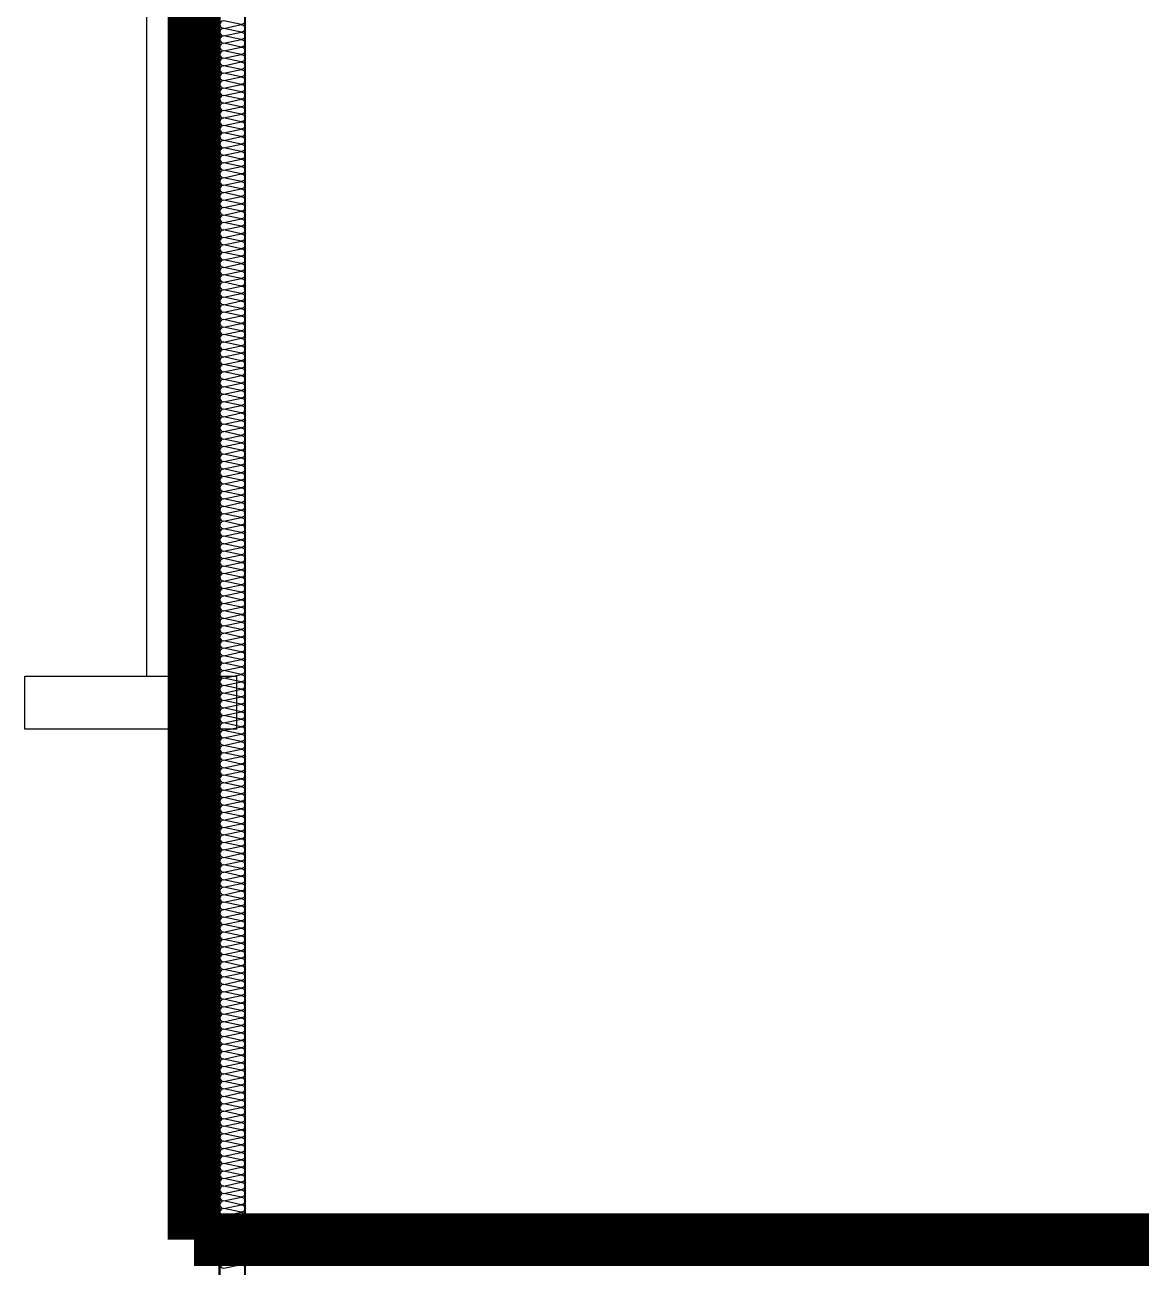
# Model space of a CAD drawing. Header units: millimetres. Extents: x 9 to 147, y 4 to 115.
# Drawn here: x 85.63 to 87.739, y 74.098 to 76.443 of the extents above; entities that cross this region are included whole.
import ezdxf

# ---------------------------------------------------------------- set-up
doc = ezdxf.new("R2010")
doc.units = ezdxf.units.MM
doc.header["$LTSCALE"] = 200
doc.linetypes.add('XR-PLAN$0$HIDDEN', pattern=[0.375, 0.25, -0.125])
for name, color, linetype in [('XR-PLAN$0$ELE-4', 252, 'Continuous'), ('XR-PLAN$0$ETC', 252, 'Continuous'), ('XR-PLAN$0$HAT-INS', 252, 'Continuous'), ('XR-PLAN$0$Z-하부구조체', 252, 'XR-PLAN$0$HIDDEN')]:
    doc.layers.add(name, color=color, linetype=linetype)

# ---------------------------------------------------------------- blocks, each defined once
blk = doc.blocks.new('*U144')
at = {"layer": 'XR-PLAN$0$HAT-INS'}
for points in [[(-11180.2, 0, -0.414214), (-11195.2, 15), (-11180.2, 85, 1), (-11210.2, 85), (-11195.2, 15, -0.414214), (-11210.2, 0, 0.414214)], [(-11150.2, 0, -0.414214), (-11165.2, 15), (-11150.2, 85, 1), (-11180.2, 85), (-11165.2, 15, -0.414214), (-11180.2, 0, 0.414214)], [(-11120.2, 0, -0.414214), (-11135.2, 15), (-11120.2, 85, 1), (-11150.2, 85), (-11135.2, 15, -0.414214), (-11150.2, 0, 0.414214)], [(-11090.2, 0, -0.414214), (-11105.2, 15), (-11090.2, 85, 1), (-11120.2, 85), (-11105.2, 15, -0.414214), (-11120.2, 0, 0.414214)], [(-11060.2, 0, -0.414214), (-11075.2, 15), (-11060.2, 85, 1), (-11090.2, 85), (-11075.2, 15, -0.414214), (-11090.2, 0, 0.414214)], [(-11030.2, 0, -0.414214), (-11045.2, 15), (-11030.2, 85, 1), (-11060.2, 85), (-11045.2, 15, -0.414214), (-11060.2, 0, 0.414214)], [(-11000.2, 0, -0.414214), (-11015.2, 15), (-11000.2, 85, 1), (-11030.2, 85), (-11015.2, 15, -0.414214), (-11030.2, 0, 0.414214)], [(-10970.2, 0, -0.414214), (-10985.2, 15), (-10970.2, 85, 1), (-11000.2, 85), (-10985.2, 15, -0.414214), (-11000.2, 0, 0.414214)], [(-10940.2, 0, -0.414214), (-10955.2, 15), (-10940.2, 85, 1), (-10970.2, 85), (-10955.2, 15, -0.414214), (-10970.2, 0, 0.414214)], [(-10910.2, 0, -0.414214), (-10925.2, 15), (-10910.2, 85, 1), (-10940.2, 85), (-10925.2, 15, -0.414214), (-10940.2, 0, 0.414214)], [(-10880.2, 0, -0.414214), (-10895.2, 15), (-10880.2, 85, 1), (-10910.2, 85), (-10895.2, 15, -0.414214), (-10910.2, 0, 0.414214)], [(-10850.2, 0, -0.414214), (-10865.2, 15), (-10850.2, 85, 1), (-10880.2, 85), (-10865.2, 15, -0.414214), (-10880.2, 0, 0.414214)], [(-10820.2, 0, -0.414214), (-10835.2, 15), (-10820.2, 85, 1), (-10850.2, 85), (-10835.2, 15, -0.414214), (-10850.2, 0, 0.414214)], [(-10790.2, 0, -0.414214), (-10805.2, 15), (-10790.2, 85, 1), (-10820.2, 85), (-10805.2, 15, -0.414214), (-10820.2, 0, 0.414214)], [(-10760.2, 0, -0.414214), (-10775.2, 15), (-10760.2, 85, 1), (-10790.2, 85), (-10775.2, 15, -0.414214), (-10790.2, 0, 0.414214)], [(-10730.2, 0, -0.414214), (-10745.2, 15), (-10730.2, 85, 1), (-10760.2, 85), (-10745.2, 15, -0.414214), (-10760.2, 0, 0.414214)], [(-10700.2, 0, -0.414214), (-10715.2, 15), (-10700.2, 85, 1), (-10730.2, 85), (-10715.2, 15, -0.414214), (-10730.2, 0, 0.414214)], [(-10670.2, 0, -0.414214), (-10685.2, 15), (-10670.2, 85, 1), (-10700.2, 85), (-10685.2, 15, -0.414214), (-10700.2, 0, 0.414214)], [(-10640.2, 0, -0.414214), (-10655.2, 15), (-10640.2, 85, 1), (-10670.2, 85), (-10655.2, 15, -0.414214), (-10670.2, 0, 0.414214)], [(-10610.2, 0, -0.414214), (-10625.2, 15), (-10610.2, 85, 1), (-10640.2, 85), (-10625.2, 15, -0.414214), (-10640.2, 0, 0.414214)], [(-10580.2, 0, -0.414214), (-10595.2, 15), (-10580.2, 85, 1), (-10610.2, 85), (-10595.2, 15, -0.414214), (-10610.2, 0, 0.414214)], [(-10550.2, 0, -0.414214), (-10565.2, 15), (-10550.2, 85, 1), (-10580.2, 85), (-10565.2, 15, -0.414214), (-10580.2, 0, 0.414214)], [(-10520.2, 0, -0.414214), (-10535.2, 15), (-10520.2, 85, 1), (-10550.2, 85), (-10535.2, 15, -0.414214), (-10550.2, 0, 0.414214)], [(-10490.2, 0, -0.414214), (-10505.2, 15), (-10490.2, 85, 1), (-10520.2, 85), (-10505.2, 15, -0.414214), (-10520.2, 0, 0.414214)], [(-10460.2, 0, -0.414214), (-10475.2, 15), (-10460.2, 85, 1), (-10490.2, 85), (-10475.2, 15, -0.414214), (-10490.2, 0, 0.414214)], [(-10430.2, 0, -0.414214), (-10445.2, 15), (-10430.2, 85, 1), (-10460.2, 85), (-10445.2, 15, -0.414214), (-10460.2, 0, 0.414214)], [(-10400.2, 0, -0.414214), (-10415.2, 15), (-10400.2, 85, 1), (-10430.2, 85), (-10415.2, 15, -0.414214), (-10430.2, 0, 0.414214)], [(-10370.2, 0, -0.414214), (-10385.2, 15), (-10370.2, 85, 1), (-10400.2, 85), (-10385.2, 15, -0.414214), (-10400.2, 0, 0.414214)], [(-10340.2, 0, -0.414214), (-10355.2, 15), (-10340.2, 85, 1), (-10370.2, 85), (-10355.2, 15, -0.414214), (-10370.2, 0, 0.414214)], [(-10310.2, 0, -0.414214), (-10325.2, 15), (-10310.2, 85, 1), (-10340.2, 85), (-10325.2, 15, -0.414214), (-10340.2, 0, 0.414214)], [(-10280.2, 0, -0.414214), (-10295.2, 15), (-10280.2, 85, 1), (-10310.2, 85), (-10295.2, 15, -0.414214), (-10310.2, 0, 0.414214)], [(-10250.2, 0, -0.414214), (-10265.2, 15), (-10250.2, 85, 1), (-10280.2, 85), (-10265.2, 15, -0.414214), (-10280.2, 0, 0.414214)], [(-10220.2, 0, -0.414214), (-10235.2, 15), (-10220.2, 85, 1), (-10250.2, 85), (-10235.2, 15, -0.414214), (-10250.2, 0, 0.414214)], [(-10190.2, 0, -0.414214), (-10205.2, 15), (-10190.2, 85, 1), (-10220.2, 85), (-10205.2, 15, -0.414214), (-10220.2, 0, 0.414214)], [(-10160.2, 0, -0.414214), (-10175.2, 15), (-10160.2, 85, 1), (-10190.2, 85), (-10175.2, 15, -0.414214), (-10190.2, 0, 0.414214)], [(-10130.2, 0, -0.414214), (-10145.2, 15), (-10130.2, 85, 1), (-10160.2, 85), (-10145.2, 15, -0.414214), (-10160.2, 0, 0.414214)], [(-10100.2, 0, -0.414214), (-10115.2, 15), (-10100.2, 85, 1), (-10130.2, 85), (-10115.2, 15, -0.414214), (-10130.2, 0, 0.414214)], [(-10070.2, 0, -0.414214), (-10085.2, 15), (-10070.2, 85, 1), (-10100.2, 85), (-10085.2, 15, -0.414214), (-10100.2, 0, 0.414214)], [(-10040.2, 0, -0.414214), (-10055.2, 15), (-10040.2, 85, 1), (-10070.2, 85), (-10055.2, 15, -0.414214), (-10070.2, 0, 0.414214)], [(-10010.2, 0, -0.414214), (-10025.2, 15), (-10010.2, 85, 1), (-10040.2, 85), (-10025.2, 15, -0.414214), (-10040.2, 0, 0.414214)], [(-9980.2, 0, -0.414214), (-9995.2, 15), (-9980.2, 85, 1), (-10010.2, 85), (-9995.2, 15, -0.414214), (-10010.2, 0, 0.414214)], [(-9950.2, 0, -0.414214), (-9965.2, 15), (-9950.2, 85, 1), (-9980.2, 85), (-9965.2, 15, -0.414214), (-9980.2, 0, 0.414214)], [(-9920.2, 0, -0.414214), (-9935.2, 15), (-9920.2, 85, 1), (-9950.2, 85), (-9935.2, 15, -0.414214), (-9950.2, 0, 0.414214)], [(-9890.2, 0, -0.414214), (-9905.2, 15), (-9890.2, 85, 1), (-9920.2, 85), (-9905.2, 15, -0.414214), (-9920.2, 0, 0.414214)], [(-9860.2, 0, -0.414214), (-9875.2, 15), (-9860.2, 85, 1), (-9890.2, 85), (-9875.2, 15, -0.414214), (-9890.2, 0, 0.414214)], [(-9830.2, 0, -0.414214), (-9845.2, 15), (-9830.2, 85, 1), (-9860.2, 85), (-9845.2, 15, -0.414214), (-9860.2, 0, 0.414214)], [(-9800.2, 0, -0.414214), (-9815.2, 15), (-9800.2, 85, 1), (-9830.2, 85), (-9815.2, 15, -0.414214), (-9830.2, 0, 0.414214)], [(-9770.2, 0, -0.414214), (-9785.2, 15), (-9770.2, 85, 1), (-9800.2, 85), (-9785.2, 15, -0.414214), (-9800.2, 0, 0.414214)], [(-9740.2, 0, -0.414214), (-9755.2, 15), (-9740.2, 85, 1), (-9770.2, 85), (-9755.2, 15, -0.414214), (-9770.2, 0, 0.414214)], [(-9710.2, 0, -0.414214), (-9725.2, 15), (-9710.2, 85, 1), (-9740.2, 85), (-9725.2, 15, -0.414214), (-9740.2, 0, 0.414214)], [(-9680.2, 0, -0.414214), (-9695.2, 15), (-9680.2, 85, 1), (-9710.2, 85), (-9695.2, 15, -0.414214), (-9710.2, 0, 0.414214)], [(-9650.2, 0, -0.414214), (-9665.2, 15), (-9650.2, 85, 1), (-9680.2, 85), (-9665.2, 15, -0.414214), (-9680.2, 0, 0.414214)], [(-9620.2, 0, -0.414214), (-9635.2, 15), (-9620.2, 85, 1), (-9650.2, 85), (-9635.2, 15, -0.414214), (-9650.2, 0, 0.414214)], [(-9590.2, 0, -0.414214), (-9605.2, 15), (-9590.2, 85, 1), (-9620.2, 85), (-9605.2, 15, -0.414214), (-9620.2, 0, 0.414214)], [(-9560.2, 0, -0.414214), (-9575.2, 15), (-9560.2, 85, 1), (-9590.2, 85), (-9575.2, 15, -0.414214), (-9590.2, 0, 0.414214)], [(-9530.2, 0, -0.414214), (-9545.2, 15), (-9530.2, 85, 1), (-9560.2, 85), (-9545.2, 15, -0.414214), (-9560.2, 0, 0.414214)], [(-9500.2, 0, -0.414214), (-9515.2, 15), (-9500.2, 85, 1), (-9530.2, 85), (-9515.2, 15, -0.414214), (-9530.2, 0, 0.414214)], [(-9470.2, 0, -0.414214), (-9485.2, 15), (-9470.2, 85, 1), (-9500.2, 85), (-9485.2, 15, -0.414214), (-9500.2, 0, 0.414214)], [(-9440.2, 0, -0.414214), (-9455.2, 15), (-9440.2, 85, 1), (-9470.2, 85), (-9455.2, 15, -0.414214), (-9470.2, 0, 0.414214)], [(-9410.2, 0, -0.414214), (-9425.2, 15), (-9410.2, 85, 1), (-9440.2, 85), (-9425.2, 15, -0.414214), (-9440.2, 0, 0.414214)], [(-9380.2, 0, -0.414214), (-9395.2, 15), (-9380.2, 85, 1), (-9410.2, 85), (-9395.2, 15, -0.414214), (-9410.2, 0, 0.414214)], [(-9350.2, 0, -0.414214), (-9365.2, 15), (-9350.2, 85, 1), (-9380.2, 85), (-9365.2, 15, -0.414214), (-9380.2, 0, 0.414214)], [(-9320.2, 0, -0.414214), (-9335.2, 15), (-9320.2, 85, 1), (-9350.2, 85), (-9335.2, 15, -0.414214), (-9350.2, 0, 0.414214)], [(-9290.2, 0, -0.414214), (-9305.2, 15), (-9290.2, 85, 1), (-9320.2, 85), (-9305.2, 15, -0.414214), (-9320.2, 0, 0.414214)], [(-9260.2, 0, -0.414214), (-9275.2, 15), (-9260.2, 85, 1), (-9290.2, 85), (-9275.2, 15, -0.414214), (-9290.2, 0, 0.414214)], [(-9230.2, 0, -0.414214), (-9245.2, 15), (-9230.2, 85, 1), (-9260.2, 85), (-9245.2, 15, -0.414214), (-9260.2, 0, 0.414214)], [(-9200.2, 0, -0.414214), (-9215.2, 15), (-9200.2, 85, 1), (-9230.2, 85), (-9215.2, 15, -0.414214), (-9230.2, 0, 0.414214)], [(-9170.2, 0, -0.414214), (-9185.2, 15), (-9170.2, 85, 1), (-9200.2, 85), (-9185.2, 15, -0.414214), (-9200.2, 0, 0.414214)], [(-9140.2, 0, -0.414214), (-9155.2, 15), (-9140.2, 85, 1), (-9170.2, 85), (-9155.2, 15, -0.414214), (-9170.2, 0, 0.414214)], [(-9110.2, 0, -0.414214), (-9125.2, 15), (-9110.2, 85, 1), (-9140.2, 85), (-9125.2, 15, -0.414214), (-9140.2, 0, 0.414214)], [(-9080.2, 0, -0.414214), (-9095.2, 15), (-9080.2, 85, 1), (-9110.2, 85), (-9095.2, 15, -0.414214), (-9110.2, 0, 0.414214)], [(-9050.2, 0, -0.414214), (-9065.2, 15), (-9050.2, 85, 1), (-9080.2, 85), (-9065.2, 15, -0.414214), (-9080.2, 0, 0.414214)], [(-9020.2, 0, -0.414214), (-9035.2, 15), (-9020.2, 85, 1), (-9050.2, 85), (-9035.2, 15, -0.414214), (-9050.2, 0, 0.414214)], [(-8990.2, 0, -0.414214), (-9005.2, 15), (-8990.2, 85, 1), (-9020.2, 85), (-9005.2, 15, -0.414214), (-9020.2, 0, 0.414214)], [(-8960.2, 0, -0.414214), (-8975.2, 15), (-8960.2, 85, 1), (-8990.2, 85), (-8975.2, 15, -0.414214), (-8990.2, 0, 0.414214)], [(-8930.2, 0, -0.414214), (-8945.2, 15), (-8930.2, 85, 1), (-8960.2, 85), (-8945.2, 15, -0.414214), (-8960.2, 0, 0.414214)], [(-8900.2, 0, -0.414214), (-8915.2, 15), (-8900.2, 85, 1), (-8930.2, 85), (-8915.2, 15, -0.414214), (-8930.2, 0, 0.414214)], [(-8870.2, 0, -0.414214), (-8885.2, 15), (-8870.2, 85, 1), (-8900.2, 85), (-8885.2, 15, -0.414214), (-8900.2, 0, 0.414214)], [(-8840.2, 0, -0.414214), (-8855.2, 15), (-8840.2, 85, 1), (-8870.2, 85), (-8855.2, 15, -0.414214), (-8870.2, 0, 0.414214)], [(-8810.2, 0, -0.414214), (-8825.2, 15), (-8810.2, 85, 1), (-8840.2, 85), (-8825.2, 15, -0.414214), (-8840.2, 0, 0.414214)], [(-8780.2, 0, -0.414214), (-8795.2, 15), (-8780.2, 85, 1), (-8810.2, 85), (-8795.2, 15, -0.414214), (-8810.2, 0, 0.414214)], [(-8750.2, 0, -0.414214), (-8765.2, 15), (-8750.2, 85, 1), (-8780.2, 85), (-8765.2, 15, -0.414214), (-8780.2, 0, 0.414214)], [(-8720.2, 0, -0.414214), (-8735.2, 15), (-8720.2, 85, 1), (-8750.2, 85), (-8735.2, 15, -0.414214), (-8750.2, 0, 0.414214)], [(-8690.2, 0, -0.414214), (-8705.2, 15), (-8690.2, 85, 1), (-8720.2, 85), (-8705.2, 15, -0.414214), (-8720.2, 0, 0.414214)], [(-8660.2, 0, -0.414214), (-8675.2, 15), (-8660.2, 85, 1), (-8690.2, 85), (-8675.2, 15, -0.414214), (-8690.2, 0, 0.414214)], [(-8630.2, 0, -0.414214), (-8645.2, 15), (-8630.2, 85, 1), (-8660.2, 85), (-8645.2, 15, -0.414214), (-8660.2, 0, 0.414214)], [(-8600.2, 0, -0.414214), (-8615.2, 15), (-8600.2, 85, 1), (-8630.2, 85), (-8615.2, 15, -0.414214), (-8630.2, 0, 0.414214)], [(-8570.2, 0, -0.414214), (-8585.2, 15), (-8570.2, 85, 1), (-8600.2, 85), (-8585.2, 15, -0.414214), (-8600.2, 0, 0.414214)], [(-8540.2, 0, -0.414214), (-8555.2, 15), (-8540.2, 85, 1), (-8570.2, 85), (-8555.2, 15, -0.414214), (-8570.2, 0, 0.414214)], [(-8510.2, 0, -0.414214), (-8525.2, 15), (-8510.2, 85, 1), (-8540.2, 85), (-8525.2, 15, -0.414214), (-8540.2, 0, 0.414214)], [(-8480.2, 0, -0.414214), (-8495.2, 15), (-8480.2, 85, 1), (-8510.2, 85), (-8495.2, 15, -0.414214), (-8510.2, 0, 0.414214)], [(-8450.2, 0, -0.414214), (-8465.2, 15), (-8450.2, 85, 1), (-8480.2, 85), (-8465.2, 15, -0.414214), (-8480.2, 0, 0.414214)], [(-8420.2, 0, -0.414214), (-8435.2, 15), (-8420.2, 85, 1), (-8450.2, 85), (-8435.2, 15, -0.414214), (-8450.2, 0, 0.414214)], [(-8390.2, 0, -0.414214), (-8405.2, 15), (-8390.2, 85, 1), (-8420.2, 85), (-8405.2, 15, -0.414214), (-8420.2, 0, 0.414214)], [(-8360.2, 0, -0.414214), (-8375.2, 15), (-8360.2, 85, 1), (-8390.2, 85), (-8375.2, 15, -0.414214), (-8390.2, 0, 0.414214)], [(-8330.2, 0, -0.414214), (-8345.2, 15), (-8330.2, 85, 1), (-8360.2, 85), (-8345.2, 15, -0.414214), (-8360.2, 0, 0.414214)], [(-8300.2, 0, -0.414214), (-8315.2, 15), (-8300.2, 85, 1), (-8330.2, 85), (-8315.2, 15, -0.414214), (-8330.2, 0, 0.414214)], [(-8270.2, 0, -0.414214), (-8285.2, 15), (-8270.2, 85, 1), (-8300.2, 85), (-8285.2, 15, -0.414214), (-8300.2, 0, 0.414214)], [(-8240.2, 0, -0.414214), (-8255.2, 15), (-8240.2, 85, 1), (-8270.2, 85), (-8255.2, 15, -0.414214), (-8270.2, 0, 0.414214)], [(-8210.2, 0, -0.414214), (-8225.2, 15), (-8210.2, 85, 1), (-8240.2, 85), (-8225.2, 15, -0.414214), (-8240.2, 0, 0.414214)], [(-8180.2, 0, -0.414214), (-8195.2, 15), (-8180.2, 85, 1), (-8210.2, 85), (-8195.2, 15, -0.414214), (-8210.2, 0, 0.414214)], [(-8150.2, 0, -0.414214), (-8165.2, 15), (-8150.2, 85, 1), (-8180.2, 85), (-8165.2, 15, -0.414214), (-8180.2, 0, 0.414214)], [(-8120.2, 0, -0.414214), (-8135.2, 15), (-8120.2, 85, 1), (-8150.2, 85), (-8135.2, 15, -0.414214), (-8150.2, 0, 0.414214)], [(-8090.2, 0, -0.414214), (-8105.2, 15), (-8090.2, 85, 1), (-8120.2, 85), (-8105.2, 15, -0.414214), (-8120.2, 0, 0.414214)], [(-8060.2, 0, -0.414214), (-8075.2, 15), (-8060.2, 85, 1), (-8090.2, 85), (-8075.2, 15, -0.414214), (-8090.2, 0, 0.414214)], [(-8030.2, 0, -0.414214), (-8045.2, 15), (-8030.2, 85, 1), (-8060.2, 85), (-8045.2, 15, -0.414214), (-8060.2, 0, 0.414214)], [(-8000.2, 0, -0.414214), (-8015.2, 15), (-8000.2, 85, 1), (-8030.2, 85), (-8015.2, 15, -0.414214), (-8030.2, 0, 0.414214)], [(-7970.2, 0, -0.414214), (-7985.2, 15), (-7970.2, 85, 1), (-8000.2, 85), (-7985.2, 15, -0.414214), (-8000.2, 0, 0.414214)], [(-7940.2, 0, -0.414214), (-7955.2, 15), (-7940.2, 85, 1), (-7970.2, 85), (-7955.2, 15, -0.414214), (-7970.2, 0, 0.414214)], [(-7910.2, 0, -0.414214), (-7925.2, 15), (-7910.2, 85, 1), (-7940.2, 85), (-7925.2, 15, -0.414214), (-7940.2, 0, 0.414214)], [(-7880.2, 0, -0.414214), (-7895.2, 15), (-7880.2, 85, 1), (-7910.2, 85), (-7895.2, 15, -0.414214), (-7910.2, 0, 0.414214)], [(-7850.2, 0, -0.414214), (-7865.2, 15), (-7850.2, 85, 1), (-7880.2, 85), (-7865.2, 15, -0.414214), (-7880.2, 0, 0.414214)], [(-7820.2, 0, -0.414214), (-7835.2, 15), (-7820.2, 85, 1), (-7850.2, 85), (-7835.2, 15, -0.414214), (-7850.2, 0, 0.414214)], [(-7790.2, 0, -0.414214), (-7805.2, 15), (-7790.2, 85, 1), (-7820.2, 85), (-7805.2, 15, -0.414214), (-7820.2, 0, 0.414214)], [(-7760.2, 0, -0.414214), (-7775.2, 15), (-7760.2, 85, 1), (-7790.2, 85), (-7775.2, 15, -0.414214), (-7790.2, 0, 0.414214)], [(-7730.2, 0, -0.414214), (-7745.2, 15), (-7730.2, 85, 1), (-7760.2, 85), (-7745.2, 15, -0.414214), (-7760.2, 0, 0.414214)], [(-7700.2, 0, -0.414214), (-7715.2, 15), (-7700.2, 85, 1), (-7730.2, 85), (-7715.2, 15, -0.414214), (-7730.2, 0, 0.414214)], [(-7670.2, 0, -0.414214), (-7685.2, 15), (-7670.2, 85, 1), (-7700.2, 85), (-7685.2, 15, -0.414214), (-7700.2, 0, 0.414214)], [(-7640.2, 0, -0.414214), (-7655.2, 15), (-7640.2, 85, 1), (-7670.2, 85), (-7655.2, 15, -0.414214), (-7670.2, 0, 0.414214)], [(-7610.2, 0, -0.414214), (-7625.2, 15), (-7610.2, 85, 1), (-7640.2, 85), (-7625.2, 15, -0.414214), (-7640.2, 0, 0.414214)], [(-7580.2, 0, -0.414214), (-7595.2, 15), (-7580.2, 85, 1), (-7610.2, 85), (-7595.2, 15, -0.414214), (-7610.2, 0, 0.414214)], [(-7550.2, 0, -0.414214), (-7565.2, 15), (-7550.2, 85, 1), (-7580.2, 85), (-7565.2, 15, -0.414214), (-7580.2, 0, 0.414214)], [(-7520.2, 0, -0.414214), (-7535.2, 15), (-7520.2, 85, 1), (-7550.2, 85), (-7535.2, 15, -0.414214), (-7550.2, 0, 0.414214)], [(-7490.2, 0, -0.414214), (-7505.2, 15), (-7490.2, 85, 1), (-7520.2, 85), (-7505.2, 15, -0.414214), (-7520.2, 0, 0.414214)], [(-7460.2, 0, -0.414214), (-7475.2, 15), (-7460.2, 85, 1), (-7490.2, 85), (-7475.2, 15, -0.414214), (-7490.2, 0, 0.414214)], [(-7430.2, 0, -0.414214), (-7445.2, 15), (-7430.2, 85, 1), (-7460.2, 85), (-7445.2, 15, -0.414214), (-7460.2, 0, 0.414214)], [(-7400.2, 0, -0.414214), (-7415.2, 15), (-7400.2, 85, 1), (-7430.2, 85), (-7415.2, 15, -0.414214), (-7430.2, 0, 0.414214)], [(-7370.2, 0, -0.414214), (-7385.2, 15), (-7370.2, 85, 1), (-7400.2, 85), (-7385.2, 15, -0.414214), (-7400.2, 0, 0.414214)], [(-7340.2, 0, -0.414214), (-7355.2, 15), (-7340.2, 85, 1), (-7370.2, 85), (-7355.2, 15, -0.414214), (-7370.2, 0, 0.414214)], [(-7310.2, 0, -0.414214), (-7325.2, 15), (-7310.2, 85, 1), (-7340.2, 85), (-7325.2, 15, -0.414214), (-7340.2, 0, 0.414214)], [(-7280.2, 0, -0.414214), (-7295.2, 15), (-7280.2, 85, 1), (-7310.2, 85), (-7295.2, 15, -0.414214), (-7310.2, 0, 0.414214)], [(-7250.2, 0, -0.414214), (-7265.2, 15), (-7250.2, 85, 1), (-7280.2, 85), (-7265.2, 15, -0.414214), (-7280.2, 0, 0.414214)], [(-7220.2, 0, -0.414214), (-7235.2, 15), (-7220.2, 85, 1), (-7250.2, 85), (-7235.2, 15, -0.414214), (-7250.2, 0, 0.414214)], [(-7190.2, 0, -0.414214), (-7205.2, 15), (-7190.2, 85, 1), (-7220.2, 85), (-7205.2, 15, -0.414214), (-7220.2, 0, 0.414214)], [(-7160.2, 0, -0.414214), (-7175.2, 15), (-7160.2, 85, 1), (-7190.2, 85), (-7175.2, 15, -0.414214), (-7190.2, 0, 0.414214)], [(-7130.2, 0, -0.414214), (-7145.2, 15), (-7130.2, 85, 1), (-7160.2, 85), (-7145.2, 15, -0.414214), (-7160.2, 0, 0.414214)], [(-7100.2, 0, -0.414214), (-7115.2, 15), (-7100.2, 85, 1), (-7130.2, 85), (-7115.2, 15, -0.414214), (-7130.2, 0, 0.414214)], [(-7070.2, 0, -0.414214), (-7085.2, 15), (-7070.2, 85, 1), (-7100.2, 85), (-7085.2, 15, -0.414214), (-7100.2, 0, 0.414214)], [(-7040.2, 0, -0.414214), (-7055.2, 15), (-7040.2, 85, 1), (-7070.2, 85), (-7055.2, 15, -0.414214), (-7070.2, 0, 0.414214)], [(-7010.2, 0, -0.414214), (-7025.2, 15), (-7010.2, 85, 1), (-7040.2, 85), (-7025.2, 15, -0.414214), (-7040.2, 0, 0.414214)], [(-6980.2, 0, -0.414214), (-6995.2, 15), (-6980.2, 85, 1), (-7010.2, 85), (-6995.2, 15, -0.414214), (-7010.2, 0, 0.414214)], [(-6950.2, 0, -0.414214), (-6965.2, 15), (-6950.2, 85, 1), (-6980.2, 85), (-6965.2, 15, -0.414214), (-6980.2, 0, 0.414214)], [(-6920.2, 0, -0.414214), (-6935.2, 15), (-6920.2, 85, 1), (-6950.2, 85), (-6935.2, 15, -0.414214), (-6950.2, 0, 0.414214)], [(-6890.2, 0, -0.414214), (-6905.2, 15), (-6890.2, 85, 1), (-6920.2, 85), (-6905.2, 15, -0.414214), (-6920.2, 0, 0.414214)], [(-6860.2, 0, -0.414214), (-6875.2, 15), (-6860.2, 85, 1), (-6890.2, 85), (-6875.2, 15, -0.414214), (-6890.2, 0, 0.414214)], [(-6830.2, 0, -0.414214), (-6845.2, 15), (-6830.2, 85, 1), (-6860.2, 85), (-6845.2, 15, -0.414214), (-6860.2, 0, 0.414214)], [(-6800.2, 0, -0.414214), (-6815.2, 15), (-6800.2, 85, 1), (-6830.2, 85), (-6815.2, 15, -0.414214), (-6830.2, 0, 0.414214)], [(-6770.2, 0, -0.414214), (-6785.2, 15), (-6770.2, 85, 1), (-6800.2, 85), (-6785.2, 15, -0.414214), (-6800.2, 0, 0.414214)], [(-6740.2, 0, -0.414214), (-6755.2, 15), (-6740.2, 85, 1), (-6770.2, 85), (-6755.2, 15, -0.414214), (-6770.2, 0, 0.414214)], [(-6710.2, 0, -0.414214), (-6725.2, 15), (-6710.2, 85, 1), (-6740.2, 85), (-6725.2, 15, -0.414214), (-6740.2, 0, 0.414214)], [(-6680.2, 0, -0.414214), (-6695.2, 15), (-6680.2, 85, 1), (-6710.2, 85), (-6695.2, 15, -0.414214), (-6710.2, 0, 0.414214)], [(-6650.2, 0, -0.414214), (-6665.2, 15), (-6650.2, 85, 1), (-6680.2, 85), (-6665.2, 15, -0.414214), (-6680.2, 0, 0.414214)], [(-6620.2, 0, -0.414214), (-6635.2, 15), (-6620.2, 85, 1), (-6650.2, 85), (-6635.2, 15, -0.414214), (-6650.2, 0, 0.414214)], [(-6590.2, 0, -0.414214), (-6605.2, 15), (-6590.2, 85, 1), (-6620.2, 85), (-6605.2, 15, -0.414214), (-6620.2, 0, 0.414214)], [(-6560.2, 0, -0.414214), (-6575.2, 15), (-6560.2, 85, 1), (-6590.2, 85), (-6575.2, 15, -0.414214), (-6590.2, 0, 0.414214)], [(-6530.2, 0, -0.414214), (-6545.2, 15), (-6530.2, 85, 1), (-6560.2, 85), (-6545.2, 15, -0.414214), (-6560.2, 0, 0.414214)], [(-6500.2, 0, -0.414214), (-6515.2, 15), (-6500.2, 85, 1), (-6530.2, 85), (-6515.2, 15, -0.414214), (-6530.2, 0, 0.414214)], [(-6470.2, 0, -0.414214), (-6485.2, 15), (-6470.2, 85, 1), (-6500.2, 85), (-6485.2, 15, -0.414214), (-6500.2, 0, 0.414214)], [(-6440.2, 0, -0.414214), (-6455.2, 15), (-6440.2, 85, 1), (-6470.2, 85), (-6455.2, 15, -0.414214), (-6470.2, 0, 0.414214)], [(-6410.2, 0, -0.414214), (-6425.2, 15), (-6410.2, 85, 1), (-6440.2, 85), (-6425.2, 15, -0.414214), (-6440.2, 0, 0.414214)], [(-6380.2, 0, -0.414214), (-6395.2, 15), (-6380.2, 85, 1), (-6410.2, 85), (-6395.2, 15, -0.414214), (-6410.2, 0, 0.414214)], [(-6350.2, 0, -0.414214), (-6365.2, 15), (-6350.2, 85, 1), (-6380.2, 85), (-6365.2, 15, -0.414214), (-6380.2, 0, 0.414214)], [(-6320.2, 0, -0.414214), (-6335.2, 15), (-6320.2, 85, 1), (-6350.2, 85), (-6335.2, 15, -0.414214), (-6350.2, 0, 0.414214)], [(-6290.2, 0, -0.414214), (-6305.2, 15), (-6290.2, 85, 1), (-6320.2, 85), (-6305.2, 15, -0.414214), (-6320.2, 0, 0.414214)], [(-6260.2, 0, -0.414214), (-6275.2, 15), (-6260.2, 85, 1), (-6290.2, 85), (-6275.2, 15, -0.414214), (-6290.2, 0, 0.414214)], [(-6230.2, 0, -0.414214), (-6245.2, 15), (-6230.2, 85, 1), (-6260.2, 85), (-6245.2, 15, -0.414214), (-6260.2, 0, 0.414214)], [(-6200.2, 0, -0.414214), (-6215.2, 15), (-6200.2, 85, 1), (-6230.2, 85), (-6215.2, 15, -0.414214), (-6230.2, 0, 0.414214)]]:
    blk.add_lwpolyline(points, format="xyb", dxfattribs=at)
blk = doc.blocks.new('XR-PLAN$0$auto sliding door')
at = {"layer": 'XR-PLAN$0$HAT-INS', "ltscale": 0.3}
for points in [[(-334, 2100), (-229.6, 2100), (-229.6, 100), (-334, 100)], [(-400, 0), (0, 0), (0, 100), (-400, 100)]]:
    blk.add_lwpolyline(points, close=True, dxfattribs=at)

msp = doc.modelspace()

# ---------------------------------------------------------------- linework, layer by layer
at = {"layer": 'XR-PLAN$0$ELE-4'}
for p, q in [((85.9971, 72.6), (85.9971, 86.2)), ((86.0471, 72.6), (86.0471, 86.2))]:
    msp.add_line(p, q, dxfattribs=at)
at = {"layer": 'XR-PLAN$0$ELE-4', "ltscale": 253}
msp.add_lwpolyline([(86.0371, 72.6), (86.0371, 72.6016), (86.0455, 72.6016), (86.0455, 86.2), (85.9987, 86.2), (85.9987, 72.6016), (86.0071, 72.6016), (86.0071, 72.6)], dxfattribs=at)
at = {"layer": 'XR-PLAN$0$ETC', "const_width": 0.1}
for points in [[(85.9496, 74.15), (85.9496, 85.6097)], [(85.9496, 74.15), (91.7, 74.15)]]:
    msp.add_lwpolyline(points, dxfattribs=at)

# ---------------------------------------------------------------- block references
at = {"layer": 'XR-PLAN$0$HAT-INS', "xscale": 0.0004700000000000002, "yscale": 0.0004700000000000002, "zscale": 0.0004700000000000002, "rotation": 90}
msp.add_blockref('*U144', (86.0457, 79.365), dxfattribs=at)
at = {"layer": 'XR-PLAN$0$Z-하부구조체', "xscale": -0.001, "yscale": 0.001, "zscale": 0.001}
msp.add_blockref('XR-PLAN$0$auto sliding door', (85.6301, 75.1135), dxfattribs=at)

doc.saveas('drawing.dxf')
